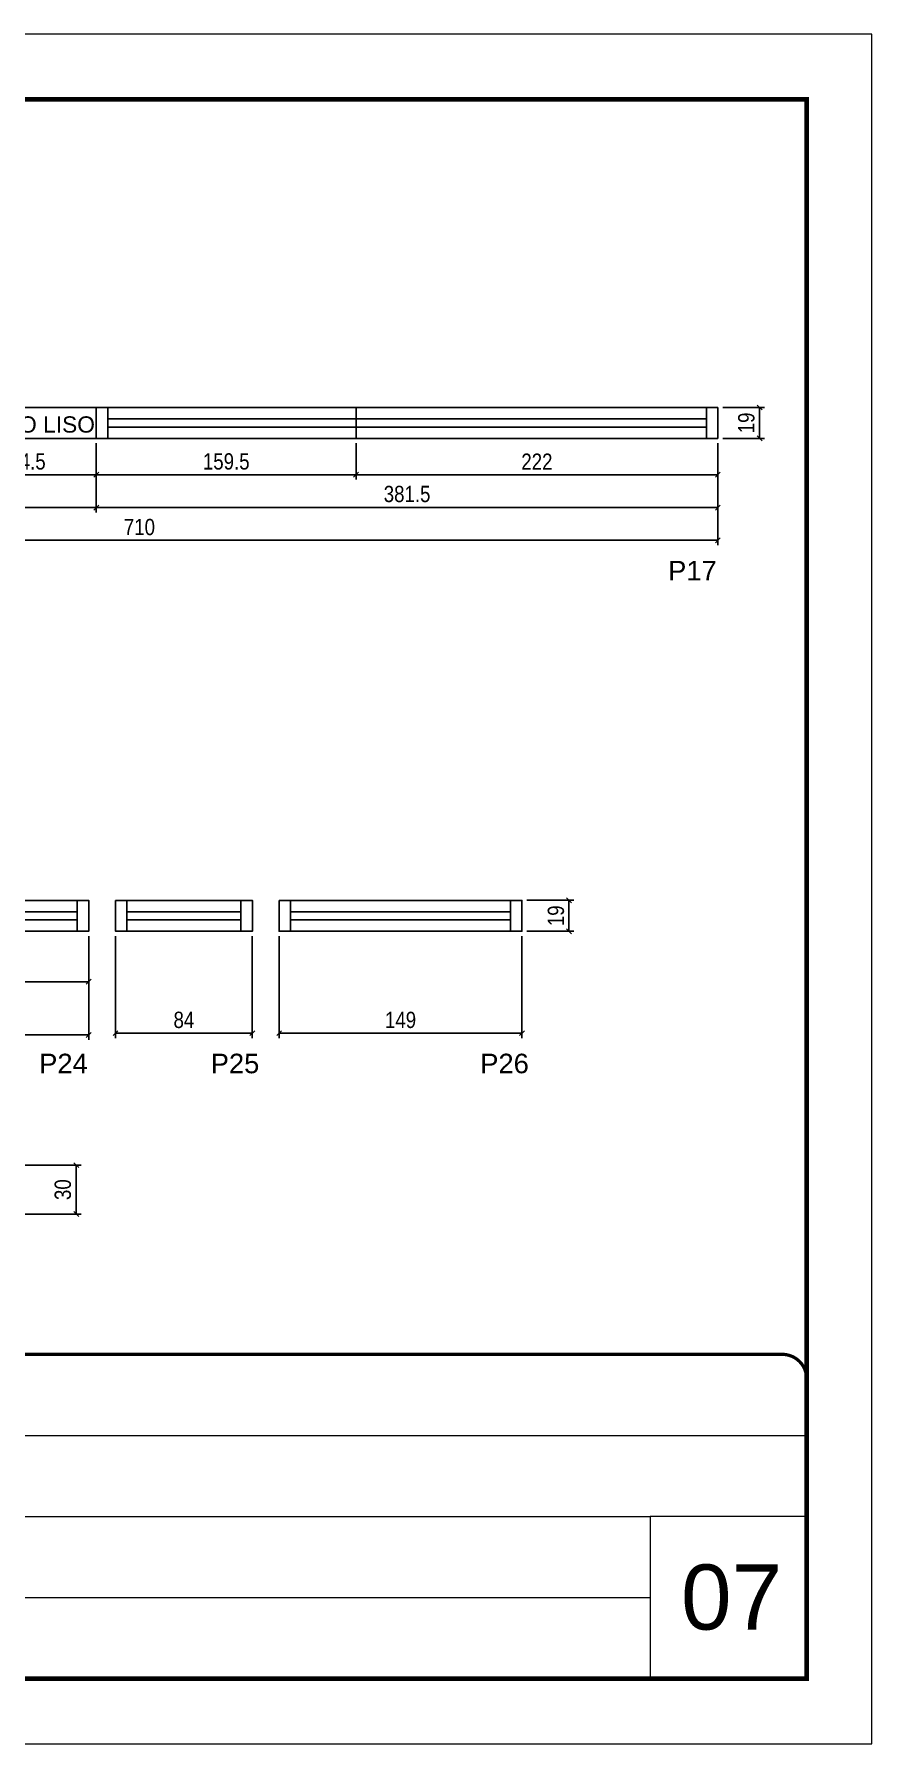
# Model space of a CAD drawing. Extents: x 2216 to 8470, y 226 to 4722.
# Drawn here: x 6371 to 6885, y 2523 to 3573 of the extents above; entities that cross this region are included whole.
import ezdxf

# ---------------------------------------------------------------- set-up
doc = ezdxf.new("R2010")
doc.units = 0
doc.linetypes.add('CONTINUO', pattern=[0])
doc.linetypes.add('DASHED', pattern=[0.75, 0.5, -0.25])
doc.layers.add('00 - FELIPE', color=2, linetype='Continuous', plot=False)
for name, color, linetype in [('5', 5, 'Continuous'), ('COTA', 241, 'Continuous'), ('Painéis', 200, 'Continuous'), ('SARR_2.2x7', 40, 'Continuous')]:
    doc.layers.add(name, color=color, linetype=linetype)
for name, color, linetype, lineweight in [('CARIMBO', 255, 'Continuous', 9), ('Folhas', 255, 'Continuous', 9), ('Romaneio', 3, 'Continuous', 13), ('SARRAFO DE PRESSAO', 251, 'DASHED', 9)]:
    doc.layers.add(name, color=color, linetype=linetype, lineweight=lineweight)
doc.styles.add('ARIAL', font='arial.ttf')
doc.styles.add('COTA TECNICA', font='techl___.ttf', dxfattribs={"height": 10})
doc.styles.add('COTA TECNICA-50', font='techl___.ttf', dxfattribs={"height": 10})
doc.styles.get("Standard").update_dxf_attribs({"font": 'arial.ttf'})
doc.dimstyles.new('COTA PAINEL-50', dxfattribs={"dimtxt": 10, "dimasz": 3, "dimexe": 3, "dimexo": 3, "dimgap": 3, "dimtad": 1, "dimdec": 1, "dimzin": 12, "dimdsep": 46, "dimtxsty": 'COTA TECNICA-50', "dimblk1": 'OBLIQUE', "dimblk2": 'OBLIQUE', "dimsah": 1, "dimcen": 0.9, "dimclrd": 4, "dimclre": 4, "dimclrt": 240, "dimadec": 1, "dimazin": 3, "dimtfac": 1, "dimtdec": 1, "dimtmove": 0, "dimatfit": 3, "dimfxl": 1, "dimtolj": 1, "dimtzin": 12, "dimarcsym": 0})
doc.dimstyles.new('PAINEL', dxfattribs={"dimtxt": 10, "dimasz": 3, "dimexe": 3, "dimexo": 3, "dimgap": 3, "dimtad": 1, "dimdec": 1, "dimzin": 12, "dimdsep": 46, "dimtxsty": 'COTA TECNICA', "dimblk1": 'OBLIQUE', "dimblk2": 'OBLIQUE', "dimsah": 1, "dimcen": 0.9, "dimclrd": 4, "dimclre": 4, "dimclrt": 240, "dimadec": 1, "dimazin": 3, "dimtfac": 1, "dimtdec": 1, "dimtmove": 0, "dimatfit": 3, "dimfxl": 1, "dimtolj": 1, "dimtzin": 12, "dimarcsym": 0})

# ---------------------------------------------------------------- blocks, each defined once
blk = doc.blocks.new('9999999999')
at = {"color": 30, "linetype": 'CONTINUO'}
for p, q in [((98564.6, 34379.6), (99584, 34379.6)), ((98564.6, 34329.8), (99488, 34329.8)), ((99584, 34329.8), (99488, 34329.8)), ((99488, 34329.8), (99488, 34230.2)), ((98564.6, 34280), (99488, 34280))]:
    blk.add_line(p, q, dxfattribs=at)
at = {"color": 30, "linetype": 'CONTINUO', "const_width": 2}
blk.add_lwpolyline([(99584, 34230.2), (99584, 34414.4, 0.414214), (99569, 34429.4), (98229, 34429.4, 0.414214), (98214, 34414.4), (98214, 34245.2, 0.414214), (98229, 34230.2), (99584, 34230.2)], format="xyb", dxfattribs=at)
at = {"layer": 'Folhas'}
blk.add_lwpolyline([(98139, 34190.2), (99624, 34190.2), (99624, 35240.2), (98139, 35240.2)], close=True, dxfattribs=at)
at = {"layer": 'Folhas', "color": 30, "const_width": 3}
blk.add_lwpolyline([(98214, 34230.2), (99584, 34230.2), (99584, 35200.2), (98214, 35200.2)], close=True, dxfattribs=at)
blk = doc.blocks.new('_Oblique')
at = {"color": 0, "linetype": 'ByBlock', "lineweight": -2}
blk.add_line((-0.5, -0.5), (0.5, 0.5), dxfattribs=at)
blk = doc.blocks.new('*D99')
at = {"layer": 'COTA', "color": 4, "linetype": 'ByBlock', "lineweight": -2, "transparency": 16777216}
for p, q in [((6304, 2878.6), (6399.3, 2878.6)), ((6396.3, 2878.6), (6396.3, 2848.6)), ((6344, 2848.6), (6399.3, 2848.6))]:
    blk.add_line(p, q, dxfattribs=at)
at = {"layer": 'Defpoints', "color": 0, "linetype": 'ByBlock', "transparency": 16777216}
for p in [(6301, 2878.6), (6341, 2848.6), (6396.3, 2848.6)]:
    blk.add_point(p, dxfattribs=at)
at = {"layer": 'COTA', "color": 4, "linetype": 'ByBlock', "lineweight": -2, "transparency": 16777216, "xscale": 3, "yscale": 3, "zscale": 3}
for p, rotation in [((6396.3, 2878.6), 90), ((6396.3, 2848.6), 270)]:
    blk.add_blockref('_Oblique', p, dxfattribs=dict(at, rotation=rotation))
at = {"layer": 'COTA', "color": 240, "linetype": 'ByBlock', "transparency": 16777216, "insert": (6388.1, 2863.6), "char_height": 10, "attachment_point": 5, "rotation": 90, "style": 'COTA TECNICA-50'}
blk.add_mtext('\\A1;30', dxfattribs=at)
blk = doc.blocks.new('*D182')
at = {"layer": 'COTA', "color": 4, "linetype": 'ByBlock', "lineweight": -2, "transparency": 16777216}
for p, q in [((6568.1, 3322), (6568.1, 3299.7)), ((6790.2, 3322), (6790.2, 3299.7)), ((6568.1, 3302.7), (6790.2, 3302.7))]:
    blk.add_line(p, q, dxfattribs=at)
at = {"layer": 'Defpoints', "color": 0, "linetype": 'ByBlock', "transparency": 16777216}
for p in [(6568.1, 3325), (6790.2, 3325), (6790.2, 3302.7)]:
    blk.add_point(p, dxfattribs=at)
at = {"layer": 'COTA', "color": 4, "linetype": 'ByBlock', "lineweight": -2, "transparency": 16777216, "xscale": 3, "yscale": 3, "zscale": 3, "rotation": 180}
blk.add_blockref('_Oblique', (6568.1, 3302.7), dxfattribs=at)
at = {"layer": 'COTA', "color": 4, "linetype": 'ByBlock', "lineweight": -2, "transparency": 16777216, "xscale": 3, "yscale": 3, "zscale": 3}
blk.add_blockref('_Oblique', (6790.2, 3302.7), dxfattribs=at)
at = {"layer": 'COTA', "color": 240, "linetype": 'ByBlock', "transparency": 16777216, "insert": (6679.1, 3310.7), "char_height": 10, "attachment_point": 5, "style": 'COTA TECNICA-50'}
blk.add_mtext('\\A1;222', dxfattribs=at)
blk = doc.blocks.new('*D54')
at = {"layer": 'Defpoints', "color": 0, "linetype": 'ByBlock', "transparency": 16777216}
for p in [(6408.6, 3325), (6568.1, 3325), (6568.1, 3302.7)]:
    blk.add_point(p, dxfattribs=at)
at = {"layer": 'Romaneio', "color": 4, "linetype": 'ByBlock', "lineweight": -2, "transparency": 16777216}
for p, q in [((6408.6, 3322), (6408.6, 3299.7)), ((6568.1, 3322), (6568.1, 3299.7)), ((6408.6, 3302.7), (6568.1, 3302.7))]:
    blk.add_line(p, q, dxfattribs=at)
at = {"layer": 'Romaneio', "color": 4, "linetype": 'ByBlock', "lineweight": -2, "transparency": 16777216, "xscale": 3, "yscale": 3, "zscale": 3, "rotation": 180}
blk.add_blockref('_Oblique', (6408.6, 3302.7), dxfattribs=at)
at = {"layer": 'Romaneio', "color": 4, "linetype": 'ByBlock', "lineweight": -2, "transparency": 16777216, "xscale": 3, "yscale": 3, "zscale": 3}
blk.add_blockref('_Oblique', (6568.1, 3302.7), dxfattribs=at)
at = {"layer": 'Romaneio', "color": 240, "linetype": 'ByBlock', "transparency": 16777216, "insert": (6488.4, 3310.8), "char_height": 10, "attachment_point": 5, "style": 'COTA TECNICA-50'}
blk.add_mtext('\\A1;159.5', dxfattribs=at)
blk = doc.blocks.new('*D55')
at = {"layer": 'COTA', "color": 4, "linetype": 'ByBlock', "lineweight": -2, "transparency": 16777216}
for p, q in [((6080.1, 3322), (6080.1, 3259.4)), ((6790.2, 3322), (6790.2, 3259.4)), ((6790.2, 3262.4), (6080.1, 3262.4))]:
    blk.add_line(p, q, dxfattribs=at)
at = {"layer": 'Defpoints', "color": 0, "linetype": 'ByBlock', "transparency": 16777216}
for p in [(6080.1, 3325), (6790.2, 3325), (6080.1, 3262.4)]:
    blk.add_point(p, dxfattribs=at)
at = {"layer": 'COTA', "color": 4, "linetype": 'ByBlock', "lineweight": -2, "transparency": 16777216, "xscale": 3, "yscale": 3, "zscale": 3, "rotation": 180}
blk.add_blockref('_Oblique', (6080.1, 3262.4), dxfattribs=at)
at = {"layer": 'COTA', "color": 4, "linetype": 'ByBlock', "lineweight": -2, "transparency": 16777216, "xscale": 3, "yscale": 3, "zscale": 3}
blk.add_blockref('_Oblique', (6790.2, 3262.4), dxfattribs=at)
at = {"layer": 'COTA', "color": 240, "linetype": 'ByBlock', "transparency": 16777216, "insert": (6435.1, 3270.5), "char_height": 10, "attachment_point": 5, "style": 'COTA TECNICA-50'}
blk.add_mtext('\\A1;710', dxfattribs=at)
blk = doc.blocks.new('*D184')
at = {"layer": 'COTA', "color": 4, "linetype": 'ByBlock', "lineweight": -2, "transparency": 16777216}
for p, q in [((6793.2, 3344), (6818.8, 3344)), ((6815.8, 3344), (6815.8, 3325)), ((6793.2, 3325), (6818.8, 3325))]:
    blk.add_line(p, q, dxfattribs=at)
at = {"layer": 'Defpoints', "color": 0, "linetype": 'ByBlock', "transparency": 16777216}
for p in [(6790.2, 3344), (6790.2, 3325), (6815.8, 3325)]:
    blk.add_point(p, dxfattribs=at)
at = {"layer": 'COTA', "color": 4, "linetype": 'ByBlock', "lineweight": -2, "transparency": 16777216, "xscale": 3, "yscale": 3, "zscale": 3}
for p, rotation in [((6815.8, 3344), 90), ((6815.8, 3325), 270)]:
    blk.add_blockref('_Oblique', p, dxfattribs=dict(at, rotation=rotation))
at = {"layer": 'COTA', "color": 240, "linetype": 'ByBlock', "transparency": 16777216, "insert": (6807.7, 3334.5), "char_height": 10, "attachment_point": 5, "rotation": 90, "style": 'COTA TECNICA-50'}
blk.add_mtext('\\A1;19', dxfattribs=at)
blk = doc.blocks.new('*D133')
at = {"layer": 'Defpoints', "color": 0, "linetype": 'ByBlock', "transparency": 16777216}
for p in [(6209, 3022.3), (6404, 3022.3), (6404, 2991.3)]:
    blk.add_point(p, dxfattribs=at)
at = {"layer": 'Romaneio', "color": 4, "linetype": 'ByBlock', "lineweight": -2, "transparency": 16777216}
for p, q in [((6209, 3019.3), (6209, 2988.3)), ((6404, 3019.3), (6404, 2988.3)), ((6209, 2991.3), (6404, 2991.3))]:
    blk.add_line(p, q, dxfattribs=at)
at = {"layer": 'Romaneio', "color": 4, "linetype": 'ByBlock', "lineweight": -2, "transparency": 16777216, "xscale": 3, "yscale": 3, "zscale": 3, "rotation": 180}
blk.add_blockref('_Oblique', (6209, 2991.3), dxfattribs=at)
at = {"layer": 'Romaneio', "color": 4, "linetype": 'ByBlock', "lineweight": -2, "transparency": 16777216, "xscale": 3, "yscale": 3, "zscale": 3}
blk.add_blockref('_Oblique', (6404, 2991.3), dxfattribs=at)
at = {"layer": 'Romaneio', "color": 240, "linetype": 'ByBlock', "transparency": 16777216, "insert": (6306.5, 2999.4), "char_height": 10, "attachment_point": 5, "style": 'COTA TECNICA-50'}
blk.add_mtext('\\A1;195', dxfattribs=at)
blk = doc.blocks.new('*D134')
at = {"layer": 'COTA', "color": 4, "linetype": 'ByBlock', "lineweight": -2, "transparency": 16777216}
for p, q in [((6087, 3019.3), (6087, 2955.6)), ((6404, 3019.3), (6404, 2955.6)), ((6404, 2958.6), (6087, 2958.6))]:
    blk.add_line(p, q, dxfattribs=at)
at = {"layer": 'Defpoints', "color": 0, "linetype": 'ByBlock', "transparency": 16777216}
for p in [(6087, 3022.3), (6404, 3022.3), (6087, 2958.6)]:
    blk.add_point(p, dxfattribs=at)
at = {"layer": 'COTA', "color": 4, "linetype": 'ByBlock', "lineweight": -2, "transparency": 16777216, "xscale": 3, "yscale": 3, "zscale": 3, "rotation": 180}
blk.add_blockref('_Oblique', (6087, 2958.6), dxfattribs=at)
at = {"layer": 'COTA', "color": 4, "linetype": 'ByBlock', "lineweight": -2, "transparency": 16777216, "xscale": 3, "yscale": 3, "zscale": 3}
blk.add_blockref('_Oblique', (6404, 2958.6), dxfattribs=at)
at = {"layer": 'COTA', "color": 240, "linetype": 'ByBlock', "transparency": 16777216, "insert": (6245.5, 2966.8), "char_height": 10, "attachment_point": 5, "style": 'COTA TECNICA-50'}
blk.add_mtext('\\A1;317', dxfattribs=at)
blk = doc.blocks.new('*D22')
at = {"layer": 'COTA', "color": 4, "linetype": 'ByBlock', "lineweight": -2, "transparency": 16777216}
for p, q in [((6672.9, 3041.3), (6701.8, 3041.3)), ((6698.8, 3022.3), (6698.8, 3041.3)), ((6672.9, 3022.3), (6701.8, 3022.3))]:
    blk.add_line(p, q, dxfattribs=at)
at = {"layer": 'Defpoints', "color": 0, "linetype": 'ByBlock', "transparency": 16777216}
for p in [(6669.9, 3041.3), (6698.8, 3041.3), (6669.9, 3022.3)]:
    blk.add_point(p, dxfattribs=at)
at = {"layer": 'COTA', "color": 4, "linetype": 'ByBlock', "lineweight": -2, "transparency": 16777216, "xscale": 3, "yscale": 3, "zscale": 3}
for p, rotation in [((6698.8, 3041.3), 90), ((6698.8, 3022.3), 270)]:
    blk.add_blockref('_Oblique', p, dxfattribs=dict(at, rotation=rotation))
at = {"layer": 'COTA', "color": 240, "linetype": 'ByBlock', "transparency": 16777216, "insert": (6690.8, 3031.8), "char_height": 10, "attachment_point": 5, "rotation": 90, "style": 'COTA TECNICA-50'}
blk.add_mtext('\\A1;19', dxfattribs=at)
blk = doc.blocks.new('*D135')
at = {"layer": 'Defpoints', "color": 0, "linetype": 'ByBlock', "transparency": 16777216}
for p in [(6420.4, 3022.3), (6504.4, 3022.3), (6420.4, 2959.7)]:
    blk.add_point(p, dxfattribs=at)
at = {"layer": 'Romaneio', "color": 4, "linetype": 'ByBlock', "lineweight": -2, "transparency": 16777216}
for p, q in [((6420.4, 3019.3), (6420.4, 2956.7)), ((6504.4, 3019.3), (6504.4, 2956.7)), ((6504.4, 2959.7), (6420.4, 2959.7))]:
    blk.add_line(p, q, dxfattribs=at)
at = {"layer": 'Romaneio', "color": 4, "linetype": 'ByBlock', "lineweight": -2, "transparency": 16777216, "xscale": 3, "yscale": 3, "zscale": 3}
for p, rotation in [((6420.4, 2959.7), 180.0000000217672), ((6504.4, 2959.7), 2.1767228e-08)]:
    blk.add_blockref('_Oblique', p, dxfattribs=dict(at, rotation=rotation))
at = {"layer": 'Romaneio', "color": 240, "linetype": 'ByBlock', "transparency": 16777216, "insert": (6462.4, 2967.8), "char_height": 10, "attachment_point": 5, "rotation": 0, "style": 'COTA TECNICA-50'}
blk.add_mtext('\\A1;84', dxfattribs=at)
blk = doc.blocks.new('*D136')
at = {"layer": 'Defpoints', "color": 0, "linetype": 'ByBlock', "transparency": 16777216}
for p in [(6520.9, 3022.3), (6669.9, 3022.3), (6520.9, 2959.7)]:
    blk.add_point(p, dxfattribs=at)
at = {"layer": 'Romaneio', "color": 4, "linetype": 'ByBlock', "lineweight": -2, "transparency": 16777216}
for p, q in [((6520.9, 3019.3), (6520.9, 2956.7)), ((6669.9, 3019.3), (6669.9, 2956.7)), ((6669.9, 2959.7), (6520.9, 2959.7))]:
    blk.add_line(p, q, dxfattribs=at)
at = {"layer": 'Romaneio', "color": 4, "linetype": 'ByBlock', "lineweight": -2, "transparency": 16777216, "xscale": 3, "yscale": 3, "zscale": 3}
for p, rotation in [((6520.9, 2959.7), 180.0000000122715), ((6669.9, 2959.7), 1.22714638e-08)]:
    blk.add_blockref('_Oblique', p, dxfattribs=dict(at, rotation=rotation))
at = {"layer": 'Romaneio', "color": 240, "linetype": 'ByBlock', "transparency": 16777216, "insert": (6595.4, 2967.8), "char_height": 10, "attachment_point": 5, "rotation": 0, "style": 'COTA TECNICA-50'}
blk.add_mtext('\\A1;149', dxfattribs=at)
blk = doc.blocks.new('*D221')
at = {"layer": '00 - FELIPE', "color": 4, "lineweight": -2, "transparency": 16777216}
for p, q in [((6408.6, 3322), (6408.6, 3279.5)), ((6080.1, 3280), (6080.1, 3285.5)), ((6080.1, 3282.5), (6408.6, 3282.5))]:
    blk.add_line(p, q, dxfattribs=at)
at = {"layer": 'Defpoints', "color": 0, "transparency": 16777216}
for p in [(6408.6, 3325), (6080.1, 3277), (6408.6, 3282.5)]:
    blk.add_point(p, dxfattribs=at)
at = {"layer": '00 - FELIPE', "color": 4, "lineweight": -2, "transparency": 16777216, "xscale": 3, "yscale": 3, "zscale": 3, "rotation": 180}
blk.add_blockref('_Oblique', (6080.1, 3282.5), dxfattribs=at)
at = {"layer": '00 - FELIPE', "color": 4, "lineweight": -2, "transparency": 16777216, "xscale": 3, "yscale": 3, "zscale": 3}
blk.add_blockref('_Oblique', (6408.6, 3282.5), dxfattribs=at)
at = {"layer": '00 - FELIPE', "color": 240, "transparency": 16777216, "insert": (6244.4, 3290.8), "char_height": 10, "attachment_point": 5, "style": 'COTA TECNICA'}
blk.add_mtext('\\A1;328.5', dxfattribs=at)
blk = doc.blocks.new('*D222')
at = {"layer": '00 - FELIPE', "color": 4, "lineweight": -2, "transparency": 16777216}
for p, q in [((6408.6, 3322), (6408.6, 3279.5)), ((6790.2, 3322), (6790.2, 3279.5)), ((6408.6, 3282.5), (6790.2, 3282.5))]:
    blk.add_line(p, q, dxfattribs=at)
at = {"layer": 'Defpoints', "color": 0, "transparency": 16777216}
for p in [(6408.6, 3325), (6790.2, 3325), (6790.2, 3282.5)]:
    blk.add_point(p, dxfattribs=at)
at = {"layer": '00 - FELIPE', "color": 4, "lineweight": -2, "transparency": 16777216, "xscale": 3, "yscale": 3, "zscale": 3, "rotation": 180}
blk.add_blockref('_Oblique', (6408.6, 3282.5), dxfattribs=at)
at = {"layer": '00 - FELIPE', "color": 4, "lineweight": -2, "transparency": 16777216, "xscale": 3, "yscale": 3, "zscale": 3}
blk.add_blockref('_Oblique', (6790.2, 3282.5), dxfattribs=at)
at = {"layer": '00 - FELIPE', "color": 240, "transparency": 16777216, "insert": (6599.4, 3290.8), "char_height": 10, "attachment_point": 5, "style": 'COTA TECNICA'}
blk.add_mtext('\\A1;381.5', dxfattribs=at)
blk = doc.blocks.new('*D223')
at = {"layer": '00 - FELIPE', "color": 4, "lineweight": -2, "transparency": 16777216}
for p, q in [((6324.1, 3322), (6324.1, 3299.7)), ((6408.6, 3322), (6408.6, 3299.7)), ((6324.1, 3302.7), (6408.6, 3302.7))]:
    blk.add_line(p, q, dxfattribs=at)
at = {"layer": 'Defpoints', "color": 0, "transparency": 16777216}
for p in [(6324.1, 3325), (6408.6, 3325), (6408.6, 3302.7)]:
    blk.add_point(p, dxfattribs=at)
at = {"layer": '00 - FELIPE', "color": 4, "lineweight": -2, "transparency": 16777216, "xscale": 3, "yscale": 3, "zscale": 3, "rotation": 180}
blk.add_blockref('_Oblique', (6324.1, 3302.7), dxfattribs=at)
at = {"layer": '00 - FELIPE', "color": 4, "lineweight": -2, "transparency": 16777216, "xscale": 3, "yscale": 3, "zscale": 3}
blk.add_blockref('_Oblique', (6408.6, 3302.7), dxfattribs=at)
at = {"layer": '00 - FELIPE', "color": 240, "transparency": 16777216, "insert": (6366.4, 3310.8), "char_height": 10, "attachment_point": 5, "style": 'COTA TECNICA'}
blk.add_mtext('\\A1;84.5', dxfattribs=at)

msp = doc.modelspace()

# ---------------------------------------------------------------- linework, layer by layer
at = {"layer": 'Painéis', "linetype": 'Continuous'}
for points in [[(6324.12, 3343.96), (6408.62, 3343.96), (6408.62, 3324.96), (6324.12, 3324.96)], [(6408.62, 3343.96), (6568.12, 3343.96), (6568.12, 3324.96), (6408.62, 3324.96)], [(6208.97, 3022.27), (6403.97, 3022.27), (6403.97, 3041.27), (6208.97, 3041.27)], [(6420.42, 3041.27), (6504.42, 3041.27), (6504.42, 3022.27), (6420.42, 3022.27)], [(6520.88, 3041.27), (6669.88, 3041.27), (6669.88, 3022.27), (6520.88, 3022.27)]]:
    msp.add_lwpolyline(points, close=True, dxfattribs=at)
at = {"layer": 'Painéis', "linetype": 'ByBlock'}
msp.add_lwpolyline([(6568.12, 3343.96), (6790.15, 3343.96), (6790.15, 3324.96), (6568.12, 3324.96)], close=True, dxfattribs=at)
at = {"layer": 'SARR_2.2x7', "linetype": 'Continuous'}
for p, q in [((6415.62, 3343.96), (6415.62, 3324.96)), ((6783.18, 3343.96), (6783.18, 3324.96)), ((6568.12, 3336.96), (6415.62, 3336.96)), ((6415.62, 3331.96), (6568.12, 3331.96)), ((6568.12, 3336.96), (6783.18, 3336.96)), ((6783.18, 3331.96), (6568.12, 3331.96)), ((6396.97, 3041.27), (6396.97, 3022.27)), ((6427.42, 3041.27), (6427.42, 3022.27)), ((6497.42, 3041.27), (6497.42, 3022.27)), ((6527.88, 3041.27), (6527.88, 3022.27)), ((6662.88, 3041.27), (6662.88, 3022.27)), ((6396.97, 3034.27), (6208.97, 3034.27)), ((6208.97, 3029.27), (6396.97, 3029.27)), ((6427.42, 3034.27), (6497.42, 3034.27)), ((6497.42, 3029.27), (6427.42, 3029.27)), ((6527.88, 3034.27), (6662.88, 3034.27)), ((6662.88, 3029.27), (6527.88, 3029.27))]:
    msp.add_line(p, q, dxfattribs=at)

# ---------------------------------------------------------------- block references
at = {"layer": 'SARRAFO DE PRESSAO', "color": 6, "linetype": 'ByBlock'}
msp.add_blockref('9999999999', (-92739.29, -31666.96), dxfattribs=at)

# ---------------------------------------------------------------- texts
at = {"color": 0, "linetype": 'Continuous', "ltscale": 5, "style": 'ARIAL'}
msp.add_text('FUNDO LISO', height=10, dxfattribs=at).set_placement((6322.42, 3328.54))
at = {"layer": '5', "linetype": 'Continuous'}
for s, p in [('P17', (6759.66, 3237.77)), ('P24', (6373.56, 2935.08)), ('P25', (6478.88, 2935.08)), ('P26', (6644.33, 2935.08))]:
    msp.add_text(s, height=12, rotation=359.99996, dxfattribs=at).set_placement(p)
at = {"layer": 'CARIMBO', "style": 'ARIAL'}
msp.add_text('07', height=40, dxfattribs=at).set_placement((6767.55, 2593.39))

# ---------------------------------------------------------------- dimensions: what is measured, and where the dimension line sits
at = {"layer": '00 - FELIPE'}
for base, p1, p2, picture, middle in [((6408.62, 3282.53), (6080.12, 3276.96), (6408.62, 3324.96), '*D221', (6244.37, 3290.77)), ((6408.62, 3302.71), (6324.12, 3324.96), (6408.62, 3324.96), '*D223', (6366.37, 3310.84)), ((6790.15, 3282.53), (6408.62, 3324.96), (6790.15, 3324.96), '*D222', (6599.39, 3290.77))]:
    dim = msp.add_linear_dim(base=base, p1=p1, p2=p2, dimstyle='PAINEL', dxfattribs=at)
    dim.commit()
    dim.dimension.update_dxf_attribs({"geometry": picture, "text_midpoint": middle})
at = {"layer": 'COTA', "linetype": 'ByBlock'}
for base, p1, p2, picture, middle in [((6815.82, 3324.96), (6790.15, 3343.96), (6790.15, 3324.96), '*D184', (6807.73, 3334.46)), ((6698.85, 3041.27), (6669.88, 3022.27), (6669.88, 3041.27), '*D22', (6690.76, 3031.77)), ((6396.32, 2848.56), (6300.96, 2878.56), (6340.96, 2848.56), '*D99', (6388.1, 2863.56))]:
    dim = msp.add_linear_dim(base=base, p1=p1, p2=p2, angle=90, dimstyle='COTA PAINEL-50', override={"dimarcsym": 1}, dxfattribs=at)
    dim.commit()
    dim.dimension.update_dxf_attribs({"geometry": picture, "text_midpoint": middle})
for base, p1, p2, picture, middle in [((6080.12, 3262.39), (6790.15, 3324.96), (6080.12, 3324.96), '*D55', (6435.14, 3270.49)), ((6790.15, 3302.71), (6568.12, 3324.96), (6790.15, 3324.96), '*D182', (6679.14, 3310.71)), ((6086.97, 2958.6), (6403.97, 3022.27), (6086.97, 3022.27), '*D134', (6245.47, 2966.81))]:
    dim = msp.add_linear_dim(base=base, p1=p1, p2=p2, dimstyle='COTA PAINEL-50', override={"dimarcsym": 1}, dxfattribs=at)
    dim.commit()
    dim.dimension.update_dxf_attribs({"geometry": picture, "text_midpoint": middle})
at = {"layer": 'Romaneio', "linetype": 'ByBlock'}
for p1, p2, distance, picture, middle in [((6408.62, 3324.96), (6568.12, 3324.96), -22.25, '*D54', (6488.37, 3310.85)), ((6208.97, 3022.27), (6403.97, 3022.27), -30.99, '*D133', (6306.47, 2999.41)), ((6504.42, 3022.27), (6420.42, 3022.27), 62.56, '*D135', (6462.42, 2967.8)), ((6669.88, 3022.27), (6520.88, 3022.27), 62.56, '*D136', (6595.38, 2967.8))]:
    dim = msp.add_aligned_dim(p1=p1, p2=p2, distance=distance, dimstyle='COTA PAINEL-50', override={"dimarcsym": 1}, dxfattribs=at)
    dim.commit()
    dim.dimension.update_dxf_attribs({"geometry": picture, "text_midpoint": middle})

doc.saveas('drawing.dxf')
